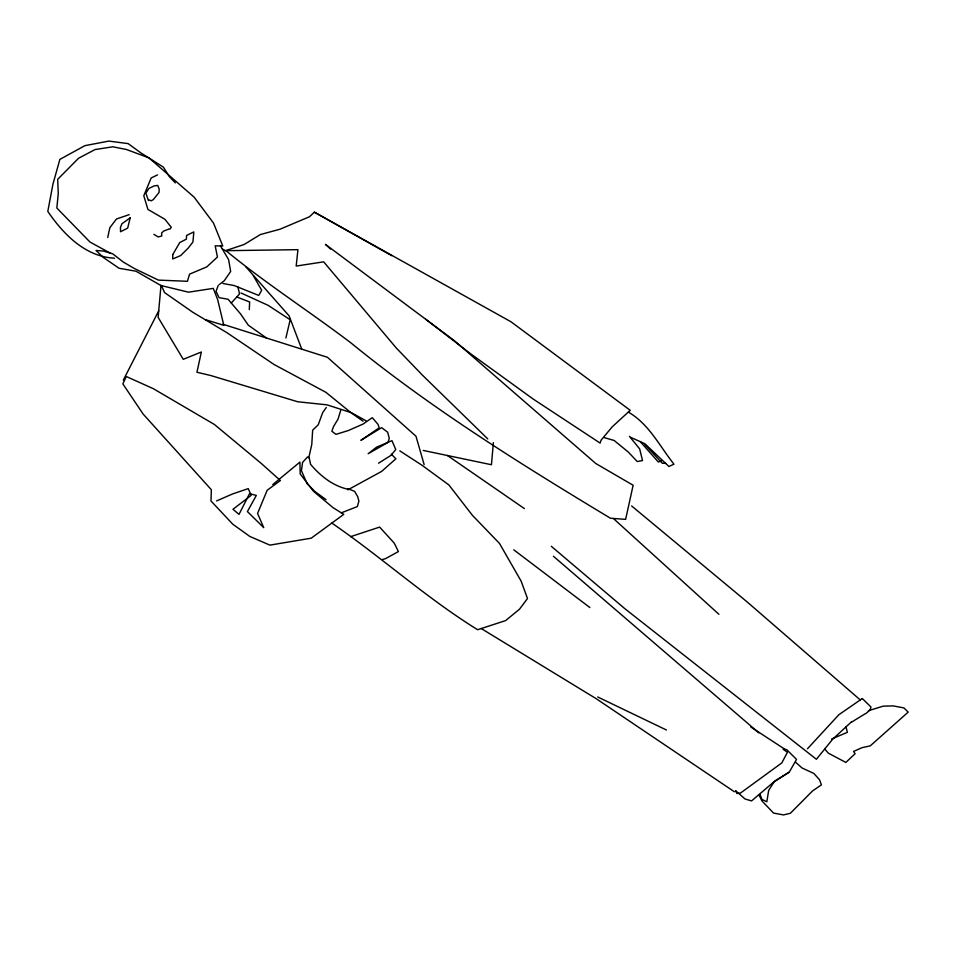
<?xml version="1.0" encoding="UTF-8"?>
<svg xmlns="http://www.w3.org/2000/svg" width="956" height="956" viewBox="0 0 956 956"><rect width="100%" height="100%" fill="white"/><g stroke="black" fill="none" stroke-linecap="round" stroke-linejoin="round"><path stroke-width="1.43" d="M249.301 309.636L249.636 301.976L236.789 296.969M493.38 442.652L491.456 464.736L423.257 450.443M160.99 285.438L158.134 317.38L183.253 359.325L201.369 351.999L196.936 372.254L210.762 375.517L297.651 401.747L327.072 404.854L351.521 412.765L366.064 420.819M107.717 237.542L109.856 227.695L116.453 219.008L129.179 214.646M308.788 457.769L311.775 444.48L312.672 430.152L318.229 424.799L322.698 412.598L326.283 407.507M285.88 338.018L290.194 319.758L268.17 305.37L241.055 292.99M340.695 410.435L338.006 419.182L333.572 426.484L331.851 431.264L335.998 434.359L348.474 430.487L363.029 424.082L372.29 417.7L378.05 424.38L379.197 427.822L360.89 440.334L381.623 427.655L387.67 432.22L389.247 438.29L388.076 442.353L368.144 453.742L376.568 447.169L391.948 440.656L395.784 449.547L390.92 455.391L378.552 463.206M218.231 285.426L216.032 291.353L219.055 297.639L228.09 299.264L240.53 313.891L248.321 325.207L266.867 338.281M123.348 380.046L158.732 310.808M231.268 303.004L239.55 293.946L237.889 286.896M807.485 748.775L838.866 714.718L861.93 698.788M425.659 319.196L469.922 353.254L533.066 398.975L600.117 443.082L601.073 440.19L612.234 426.806L630.231 410.327L510.982 321.778L314.393 212.172L309.457 216.761L280.036 229.201L260.331 234.567L244.079 244.533L225.556 250.663L222.342 249.05M851.222 722.079L832.712 739.167L816.388 759.279L624.722 608.578L551.289 546.282M865.766 713.618L870.139 709.95L871 707.034L862.3 698.525M272.795 484.549L299.921 462.106L300.172 473.925L313.604 491.384L333.046 507.66L343.766 514.352L311.226 538.18L269.903 545.123L249.839 536.447L232.834 524.258L210.989 500.968L211.348 489.735L143.077 413.984L122.846 383.87L126.3 376.533L153.235 388.638L214.395 424.476L261.072 463.266L280.395 480.521L267.178 490.273L257.558 513.456L263.736 527.664L247.401 511.556L256.316 495.447L249.552 493.619L239 514.388L232.965 509.285L251.213 495.339L248.249 488.612L232.655 493.917L216.606 500.908M219.223 284.601L224.23 280.789L230.659 271.492L228.615 259.626L220.43 245.811M851.198 722.366L865.228 713.738M789.178 772.197L775.34 780.634L751.583 800.913L745.059 799.001L735.63 790.696L736.873 793.48L740.47 793.062L781.781 762.936L787.445 752.264L783.107 749.277L786.74 749.683L796.527 759.399L789.333 772.042L774.013 781.972L768.684 790.385L766.82 801.785L761.968 799.407L760.008 794.364M347.948 489.807L381.647 471.404L395.88 458.772L391.351 454.243M157.513 174.9L151.144 177.983L143.794 195.765L147.917 209.424L164.934 219.294L171.255 227.289L170.084 228.998L168.734 229.105M831.636 739L847.41 732.308L845.976 726.918M341.292 512.846L357.341 506.572L358.906 501.135L357.699 496.642L354.568 491.348L347.793 488.588L348.94 489.436C333.513 486.473 320.547 476.124 310.592 464.353L309.182 457.745L307.605 456.896L302.574 462.381L301.439 470.734L307.103 483.676L314.811 491.48L326.02 499.618M168.184 229.332L163.596 231.101L161.612 233.073L161.779 235.965L158.158 236.945L153.904 234.328M661.552 460.792L658.326 461.999L640.162 441.517M350.601 536.663L379.64 527.091L394.266 543.163L398.425 551.552L385.435 558.698L382.221 559.559M868.395 710.738L883.201 706.149L893.203 705.898L903.946 707.93L908.2 712.112L870.247 745.859L862.192 747.628L853.553 751.428L855.094 753.746L845.845 762.422L828.338 753.161L824.909 749.205M665.615 463.361L662.353 463.29L645.013 444.707M222.951 283.49L234.16 285.545L258.718 295.428L261.693 290.325L253.328 275.651M114.517 258.192C85.215 256.746 63.419 234.208 47.8 211.419L52.938 184.161L59.87 159.389L84.905 145.659L108.841 141.082L128.128 143.615L141.118 153.068L163.38 167.121L169.224 176.49L175.318 182.895M160.68 285.45L188.511 292.178L213.26 288.377L217.669 299.634L223.835 325.351L205.564 319.674M603.917 437.537L614.158 440.489L628.307 452.057L637.234 461.533L642.516 460.553L639.648 448.878L629.418 436.342M222.76 324.204L327.442 357.281L415.968 436.223L424.141 464.592M148.55 199.685L151.227 200.82L153.366 199.553L159.054 192.443L159.186 189.073L157.776 185.416L154.227 185.882L148.885 188.452L145.862 193.16L148.503 200.641M630.578 437.322L644.81 443.68L668.913 466.48L673.956 464.174C659.664 446.201 648.933 423.95 628.319 412.084M597.715 696.972L666.44 730.002M109.964 252.958L89.995 242.047L56.846 208.038L58.268 193.554L57.695 179.31L78.559 158.278L95.026 149.554L112.856 146.794L126.455 149.506L148.969 157.871L194.044 197.079L213.499 223.035L222.784 246.015L215.184 245.823L217.442 257.021L206.807 266.891L189.599 274.121L187.424 281.291L158.397 280.108L134.306 268.481L123.336 262.087L112.772 253.842L103.332 251.046L96.03 250.472L103.212 257.391L119.07 268.254L135.991 271.217L160.907 285.509M314.393 212.172L391.793 255.706M481.155 628.486L596.221 698.705L734.423 791.783M750.735 726.954L785.354 749.552M399.823 450.862L421.895 465.19L448.854 484.919L472.503 515.427L499.486 543.426L521.128 581.117L527.497 598.528L519.514 609.175L505.64 620.587L477.606 629.717C426.245 597.918 381.528 557.193 331.84 523.075M447.432 455.51L524.414 508.604M363.053 421.202L350.78 412.538L325.972 392.354L274.133 364.547L226.835 332.628L192.861 312.301L164.552 292.572L161.445 285.641M513.778 549.82L589.876 607.55M631.641 505.963L747.233 602.005L860.269 699.935M553.416 556.261L758.813 732.858M795.655 762.314L802.072 767.991L813.891 773.476L819.555 779.785L821.407 784.876L812.552 790.935L790.373 813.269L783.514 814.918L773.547 813.078L761.848 800.817L759.088 795.081M613.74 518.797L718.9 614.278M330.549 249.05L325.446 244.366L454.423 340.718L595.791 463.517L633.135 485.266L625.63 519.359L610.478 518.248C521.044 464.305 432.052 409.025 350.96 342.917C309.72 311.608 265.959 283.562 225.939 250.687L297.937 249.659L296.181 266.067L323.666 261.836L396.405 348.139L422.17 374.895L487.775 438.924M245.692 266.652L289.13 315.898L301.761 349.167M172.737 254.571L172.725 258.945L180.66 255.563L188.26 248.046L192.933 241.988L193.841 231.914L186.551 235.487L186.396 239.131L179.764 242.549L172.737 254.571M130.183 217.837L127.674 228.126L120.528 231.758L120.468 227.385L121.914 223.776L130.183 217.837"/></g></svg>
